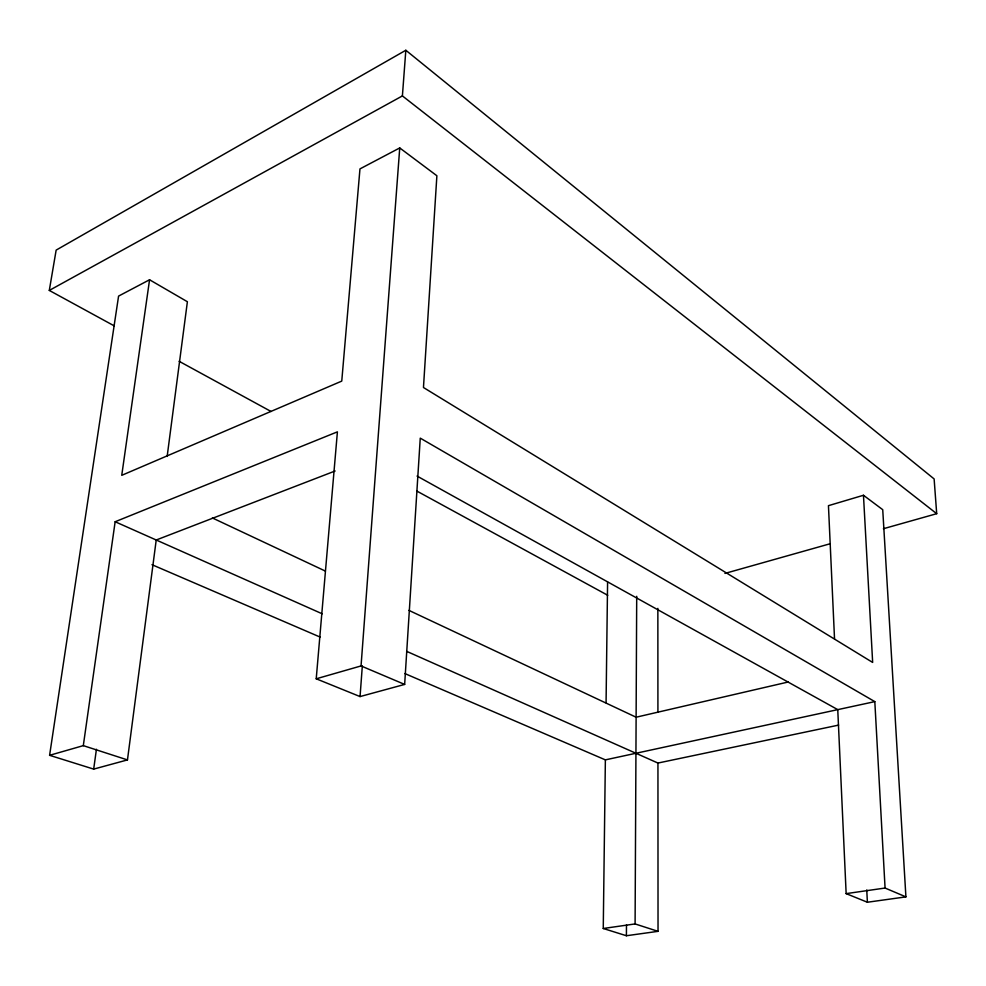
<?xml version="1.0" encoding="UTF-8"?>
<svg xmlns="http://www.w3.org/2000/svg" width="986" height="986" viewBox="0 0 986 986"><rect width="100%" height="100%" fill="white"/><g stroke="black" fill="none" stroke-linecap="round" stroke-linejoin="round"><path stroke-width="1.48" d="M406.626 651.327L657.945 763.053L658.032 931.339L635.095 923.931L636.709 596.296M658.032 931.339L626.406 935.739L626.48 924.954M626.406 935.739L603.259 928.492L605.367 759.873L404.802 673.537M606.07 702.808L607.586 581.986M167.152 456.432L187.389 301.728L149.564 279.765L118.579 296.096L49.596 755.313L83.305 745.638L115.152 521.742L337.409 431.843L316.223 678.799L360.05 696.572L404.654 684.42L420.258 438.141L874.816 701.625L885.071 888.041L905.912 896.878L882.729 509.688L863.465 495.268L828.45 505.67L834.526 638.805M316.223 678.799L361.049 665.932L399.737 147.937L359.964 168.902L341.76 381.101L121.746 475.326L149.564 279.765M360.05 696.572L362.33 665.92M883.382 528.73L936.7 513.694L402.399 95.913L405.825 50.261L56.153 250.111L49.3 290.426L114.203 325.861M49.596 755.313L93.682 769.105L127.465 759.91L156.219 540.008L335.129 470.988M93.682 769.105L96.431 749.274M49.3 290.426L402.399 95.913M724.932 573.421L830.076 543.767M788.258 681.992L636.106 717.216L408.907 610.371M605.367 759.873L874.816 701.625M657.945 763.053L838.63 725.104M603.259 928.492L635.095 923.931M417.041 476.065L837.755 709.637L846.148 893.624L885.071 888.041M846.148 893.624L867.384 902.239L905.912 896.878M83.305 745.638L127.465 759.91M361.049 665.932L404.654 684.42M151.992 564.695L320.068 637.055M115.152 521.742L322.225 613.81M212.372 517.946L325.281 571.042M179.107 361.283L271.051 411.482M417.09 491.201L607.746 595.285M399.737 147.937L436.884 175.754L423.462 387.51L872.659 662.444L863.465 495.268M405.825 50.261L934.124 478.937L936.7 513.694M866.756 889.951L867.384 902.239M657.859 608.374L657.921 712.2"/></g></svg>
